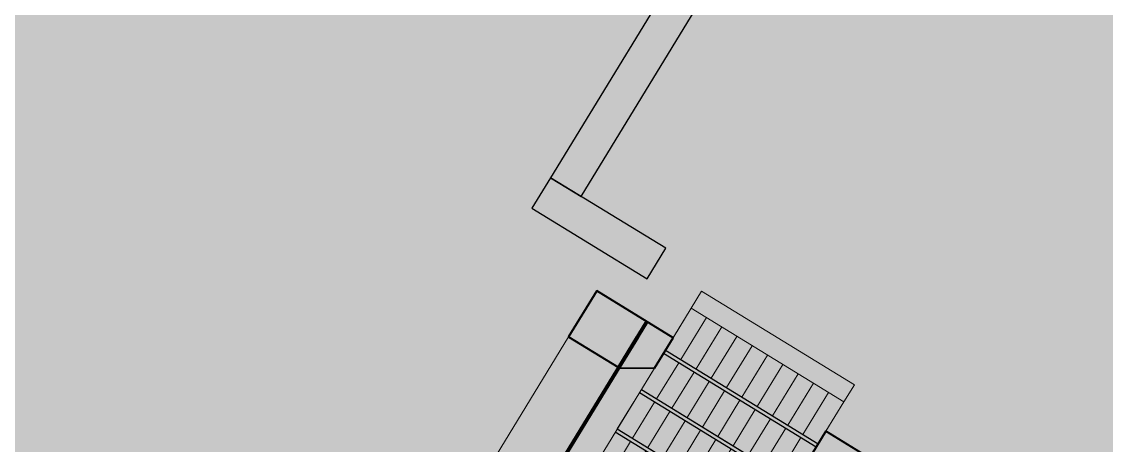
# Model space of a CAD drawing. Extents: x 11425 to 15501, y 6544 to 9114.
# Drawn here: x 11479.66 to 11485.71, y 8981.68 to 8984.04 of the extents above; entities that cross this region are included whole.
import ezdxf

# ---------------------------------------------------------------- set-up
doc = ezdxf.new("R2010")
doc.units = 0
doc.layers.add('МГТ-АР-Стены', color=7, linetype='Continuous', lineweight=9)
doc.layers.add('МГТ_АР_Эскалаторы', color=7, linetype='Continuous')

msp = doc.modelspace()

# ---------------------------------------------------------------- hatches: boundary and pattern name
at = {"transparency": 33554559}
h = msp.add_hatch(color=1, dxfattribs=at)
h.dxf.hatch_style = 1
h.paths.add_polyline_path([(11469.4433, 8969.1299), (11480.3322, 8962.4013), (11509.0411, 9009.3096), (11498.1248, 9015.9944)])
h.paths.add_polyline_path([(11511.1161, 9098.1937), (11515.024, 9106.4119), (11559.1855, 9085.4126), (11555.2776, 9077.1944)])
at = {"layer": 'МГТ_АР_Эскалаторы', "lineweight": 9}
h = msp.add_hatch(dxfattribs=at)
h.set_pattern_fill('FP_39', color=1, scale=0.001, angle=148.53305, style=0, pattern_type=2)
h.set_pattern_definition([(58.533, (11483.77487, 8981.14963), (-0.085294, 0.052201), [])])
h.paths.add_polyline_path([(11484.1469, 8981.7576), (11484.2475, 8981.9219), (11483.3946, 8982.4439), (11483.2512, 8982.2097), (11484.1042, 8981.6877)], flags=0)
h = msp.add_hatch(dxfattribs=at)
h.set_pattern_fill('FP_40', color=1, scale=0.001, angle=148.53305, style=0, pattern_type=2)
h.set_pattern_definition([(58.533, (11483.64048, 8980.93004), (-0.085294, 0.052201), [])])
h.paths.add_polyline_path([(11484.0425, 8981.587), (11484.0931, 8981.6696), (11483.2401, 8982.1916), (11483.1168, 8981.9901), (11483.9698, 8981.4681), (11483.9903, 8981.5017)], flags=0)
h = msp.add_hatch(dxfattribs=at)
h.set_pattern_fill('FP_41', color=1, scale=0.001, angle=148.53305, style=0, pattern_type=2)
h.set_pattern_definition([(58.533, (11483.50609, 8980.71045), (-0.085294, 0.052201), [])])
h.paths.add_polyline_path([(11483.8354, 8981.2485), (11483.9587, 8981.45), (11483.1058, 8981.972), (11482.9824, 8981.7705), (11483.6631, 8981.354)], flags=0)
h = msp.add_hatch(dxfattribs=at)
h.set_pattern_fill('FP_42', color=1, scale=0.001, angle=148.53305, style=0, pattern_type=2)
h.set_pattern_definition([(58.533, (11483.3717, 8980.49087), (-0.085294, 0.052201), [])])
h.paths.add_polyline_path([(11483.701, 8981.0289), (11483.8243, 8981.2304), (11482.9714, 8981.7524), (11482.8481, 8981.5509), (11483.2873, 8981.2821)], flags=0)

# ---------------------------------------------------------------- linework, layer by layer
at = {"layer": 'МГТ-АР-Стены', "color": 1, "lineweight": 25, "ltscale": 20, "elevation": 0}
for points in [[(11484.3246, 8985.98), (11482.61, 8983.1726), (11482.7806, 8983.0682), (11484.4952, 8985.8756)], [(11482.61, 8983.1726), (11482.5056, 8983.002), (11483.1486, 8982.6085), (11483.253, 8982.7791)]]:
    msp.add_lwpolyline(points, close=True, dxfattribs=at)
at = {"layer": 'МГТ_АР_Эскалаторы', "color": 1, "lineweight": 40}
for p, q in [((11482.8675, 8982.5406, 0), (11482.7109, 8982.2847, 0)), ((11483.294, 8982.2796, 0), (11482.8675, 8982.5406, 0)), ((11483.1433, 8982.3718, 0), (11482.1515, 8980.7512, 0)), ((11482.16, 8980.746, 0), (11483.1518, 8982.3666, 0)), ((11483.1518, 8982.3666, 0), (11483.1433, 8982.3718, 0)), ((11482.7109, 8982.2847, 0), (11482.9867, 8982.1159, 0)), ((11482.9867, 8982.1159, 0), (11483.0911, 8982.2865, 0)), ((11483.0996, 8982.2813, 0), (11482.9952, 8982.1107, 0)), ((11483.0911, 8982.2865, 0), (11483.0996, 8982.2813, 0)), ((11483.1896, 8982.109, 0), (11483.294, 8982.2796, 0)), ((11482.9952, 8982.1107, 0), (11483.1896, 8982.109, 0)), ((11484.1469, 8981.7576, 0), (11484.0425, 8981.587, 0)), ((11484.5734, 8981.4965, 0), (11484.1469, 8981.7576, 0))]:
    msp.add_line(p, q, dxfattribs=at)
at = {"layer": 'МГТ_АР_Эскалаторы', "color": 1, "lineweight": 9}
for p, q in [((11483.4526, 8982.5388, 0), (11483.3946, 8982.4439, 0)), ((11484.3056, 8982.0168, 0), (11483.4526, 8982.5388, 0)), ((11483.294, 8982.2796, 0), (11483.3946, 8982.4439, 0)), ((11483.3946, 8982.4439, 0), (11484.2475, 8981.9219, 0)), ((11482.7109, 8982.2847, 0), (11482.064, 8981.2276, 0)), ((11484.1042, 8981.6877, 0), (11483.2512, 8982.2097, 0)), ((11483.1896, 8982.109, 0), (11482.5035, 8980.9879, 0)), ((11483.9698, 8981.4681, 0), (11483.1168, 8981.9901, 0)), ((11484.2475, 8981.9219, 0), (11484.3056, 8982.0168, 0)), ((11484.2475, 8981.9219, 0), (11484.1469, 8981.7576, 0)), ((11483.8354, 8981.2485, 0), (11482.9824, 8981.7705, 0))]:
    msp.add_line(p, q, dxfattribs=at)
at = {"layer": 'МГТ_АР_Эскалаторы', "color": 1}
for p, q in [((11484.0931, 8981.6696, 0), (11483.2401, 8982.1916, 0)), ((11483.2512, 8982.2097, 0), (11484.1042, 8981.6877, 0)), ((11483.1168, 8981.9901, 0), (11483.9698, 8981.4681, 0)), ((11483.9587, 8981.45, 0), (11483.1058, 8981.972, 0)), ((11483.8243, 8981.2304, 0), (11482.9714, 8981.7524, 0)), ((11482.9824, 8981.7705, 0), (11483.8354, 8981.2485, 0))]:
    msp.add_line(p, q, dxfattribs=at)

doc.saveas('drawing.dxf')
